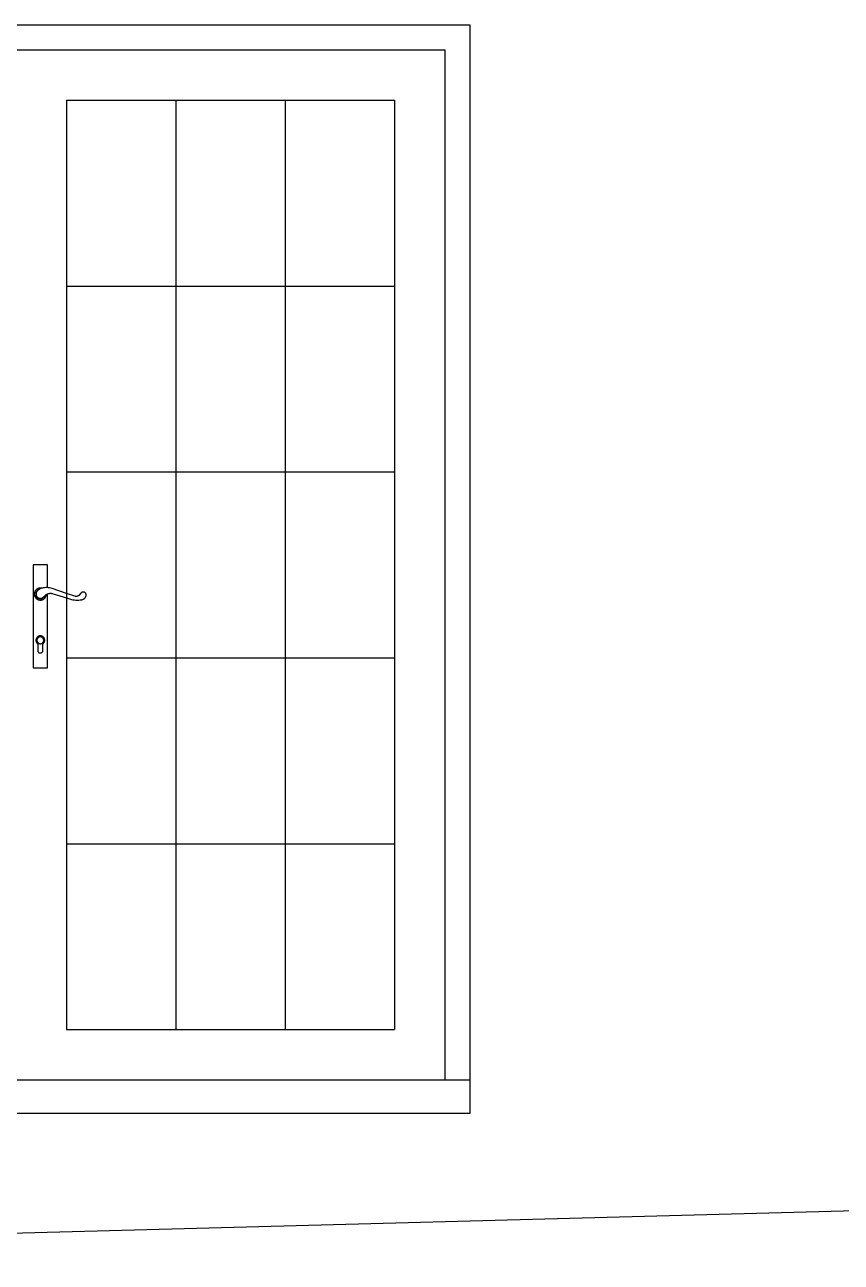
# Model space of a CAD drawing. Extents: x -71730 to 43516, y -8856 to 48457.
# Drawn here: x -68555 to -66931, y 2999 to 5460 of the extents above; entities that cross this region are included whole.
import ezdxf

# ---------------------------------------------------------------- set-up
doc = ezdxf.new("R2010")
doc.units = 0
doc.header["$MEASUREMENT"] = 0
doc.layers.get('0').update_dxf_attribs({"linetype": 'CONTINUOUS'})

msp = doc.modelspace()

# ---------------------------------------------------------------- linework, layer by layer
for p, q in [((-69474.3, 5460.4), (-67669.4, 5460.4)), ((-67669.4, 5460.4), (-67669.4, 3362.2)), ((-68571.8, 5410.4), (-67719.4, 5410.4)), ((-67719.4, 5410.4), (-67719.4, 3362.2)), ((-68471.8, 5310.4), (-68254.4, 5310.4)), ((-68471.8, 5310.4), (-68471.8, 4940.8)), ((-68254.4, 5310.4), (-68254.4, 4940.8)), ((-68254.4, 5310.4), (-68036.9, 5310.4)), ((-68036.9, 5310.4), (-67819.4, 5310.4)), ((-68036.9, 5310.4), (-68036.9, 4940.8)), ((-67819.4, 5310.4), (-67819.4, 4940.8)), ((-68471.8, 4940.8), (-68471.8, 4571.1)), ((-68471.8, 4940.8), (-68254.4, 4940.8)), ((-68254.4, 4940.8), (-68036.9, 4940.8)), ((-68254.4, 4940.8), (-68254.4, 4571.1)), ((-68036.9, 4940.8), (-68036.9, 4571.1)), ((-68036.9, 4940.8), (-67819.4, 4940.8)), ((-67819.4, 4940.8), (-67819.4, 4571.1)), ((-68471.8, 4571.1), (-68254.4, 4571.1)), ((-68471.8, 4571.1), (-68471.8, 4329.6)), ((-68254.4, 4571.1), (-68036.9, 4571.1)), ((-68254.4, 4571.1), (-68254.4, 4201.5)), ((-68036.9, 4571.1), (-68036.9, 4201.5)), ((-68036.9, 4571.1), (-67819.4, 4571.1)), ((-67819.4, 4571.1), (-67819.4, 4201.5)), ((-68537.8, 4386.3), (-68537.8, 4181.3)), ((-68509.8, 4386.3), (-68537.8, 4386.3)), ((-68509.8, 4341), (-68509.8, 4386.3)), ((-68535.4, 4331.6), (-68535.6, 4330.8)), ((-68535.1, 4332.3), (-68535.4, 4331.6)), ((-68534.9, 4333.1), (-68535.1, 4332.3)), ((-68534.5, 4333.8), (-68534.9, 4333.1)), ((-68534.2, 4334.4), (-68534.5, 4333.8)), ((-68533.7, 4335.1), (-68534.2, 4334.4)), ((-68533.3, 4335.7), (-68533.7, 4335.1)), ((-68532.8, 4336.3), (-68533.3, 4335.7)), ((-68532.2, 4336.9), (-68532.8, 4336.3)), ((-68532.5, 4331.5), (-68532.7, 4330.9)), ((-68532.3, 4332.1), (-68532.5, 4331.5)), ((-68532, 4332.6), (-68532.3, 4332.1)), ((-68531.7, 4337.4), (-68532.2, 4336.9)), ((-68531.9, 4331.2), (-68532.1, 4330.7)), ((-68531.7, 4333.1), (-68532, 4332.6)), ((-68531.7, 4331.7), (-68531.9, 4331.2)), ((-68531.1, 4337.9), (-68531.7, 4337.4)), ((-68531.4, 4333.6), (-68531.7, 4333.1)), ((-68531.4, 4332.3), (-68531.7, 4331.7)), ((-68531, 4334.1), (-68531.4, 4333.6)), ((-68531.2, 4332.8), (-68531.4, 4332.3)), ((-68530.9, 4333.2), (-68531.2, 4332.8)), ((-68530.4, 4338.3), (-68531.1, 4337.9)), ((-68530.6, 4334.6), (-68531, 4334.1)), ((-68530.5, 4333.7), (-68530.9, 4333.2)), ((-68530.2, 4335), (-68530.6, 4334.6)), ((-68530.1, 4334.1), (-68530.5, 4333.7)), ((-68529.8, 4338.7), (-68530.4, 4338.3)), ((-68529.8, 4335.4), (-68530.2, 4335)), ((-68529.7, 4334.5), (-68530.1, 4334.1)), ((-68529.1, 4339.1), (-68529.8, 4338.7)), ((-68529.3, 4335.8), (-68529.8, 4335.4)), ((-68528.7, 4335.5), (-68529.7, 4334.5)), ((-68528.8, 4336.1), (-68529.3, 4335.8)), ((-68528.4, 4339.4), (-68529.1, 4339.1)), ((-68528.3, 4336.4), (-68528.8, 4336.1)), ((-68527.6, 4336.4), (-68528.7, 4335.5)), ((-68527.6, 4339.7), (-68528.4, 4339.4)), ((-68527.7, 4336.7), (-68528.3, 4336.4)), ((-68527.2, 4336.9), (-68527.7, 4336.7)), ((-68526.9, 4339.9), (-68527.6, 4339.7)), ((-68526.6, 4337.1), (-68527.6, 4336.4)), ((-68526.6, 4337.1), (-68527.2, 4336.9)), ((-68526.1, 4340.1), (-68526.9, 4339.9)), ((-68526.4, 4337.2), (-68526.6, 4337.1)), ((-68525.2, 4338), (-68526.4, 4337.2)), ((-68525.4, 4340.2), (-68526.1, 4340.1)), ((-68524.6, 4340.3), (-68525.4, 4340.2)), ((-68523.9, 4338.7), (-68525.2, 4338)), ((-68523.8, 4340.3), (-68524.6, 4340.3)), ((-68522.6, 4339.2), (-68523.9, 4338.7)), ((-68523.1, 4340.3), (-68523.8, 4340.3)), ((-68522.3, 4340.2), (-68523.1, 4340.3)), ((-68521.3, 4339.7), (-68522.6, 4339.2)), ((-68521.5, 4340.1), (-68522.3, 4340.2)), ((-68520.8, 4339.9), (-68521.5, 4340.1)), ((-68520.8, 4339.9), (-68521.3, 4339.7)), ((-68519.9, 4340.1), (-68520.8, 4339.9)), ((-68518.5, 4340.4), (-68519.9, 4340.1)), ((-68517.1, 4340.7), (-68518.5, 4340.4)), ((-68515.6, 4340.8), (-68517.1, 4340.7)), ((-68513, 4341), (-68515.6, 4340.8)), ((-68510.4, 4341), (-68513, 4341)), ((-68509.8, 4341), (-68510.4, 4341)), ((-68507.9, 4340.8), (-68509.8, 4341)), ((-68505.3, 4340.5), (-68507.9, 4340.8)), ((-68502.8, 4340), (-68505.3, 4340.5)), ((-68500.3, 4339.3), (-68502.8, 4340)), ((-68471.8, 4329.6), (-68500.3, 4339.3)), ((-68441.9, 4331.3), (-68442.2, 4331)), ((-68441.5, 4331.5), (-68441.9, 4331.3)), ((-68441.2, 4331.7), (-68441.5, 4331.5)), ((-68440.8, 4331.8), (-68441.2, 4331.7)), ((-68440.5, 4332), (-68440.8, 4331.8)), ((-68440.1, 4332.1), (-68440.5, 4332)), ((-68439.7, 4332.2), (-68440.1, 4332.1)), ((-68439.3, 4332.2), (-68439.7, 4332.2)), ((-68438.9, 4332.2), (-68439.3, 4332.2)), ((-68438.5, 4332.3), (-68438.9, 4332.2)), ((-68438.1, 4332.2), (-68438.5, 4332.3)), ((-68437.7, 4332.2), (-68438.1, 4332.2)), ((-68437.3, 4332.1), (-68437.7, 4332.2)), ((-68436.9, 4332), (-68437.3, 4332.1)), ((-68436.6, 4331.9), (-68436.9, 4332)), ((-68436.2, 4331.8), (-68436.6, 4331.9)), ((-68435.8, 4331.6), (-68436.2, 4331.8)), ((-68435.5, 4331.4), (-68435.8, 4331.6)), ((-68435.1, 4331.2), (-68435.5, 4331.4)), ((-68535.7, 4330.1), (-68535.8, 4329.3)), ((-68535.8, 4329.3), (-68535.8, 4328.5)), ((-68535.8, 4328.5), (-68535.8, 4327.8)), ((-68535.8, 4327.8), (-68535.8, 4327)), ((-68535.8, 4327), (-68535.7, 4326.2)), ((-68535.6, 4330.8), (-68535.7, 4330.1)), ((-68535.7, 4326.2), (-68535.5, 4325.5)), ((-68535.5, 4325.5), (-68535.3, 4324.7)), ((-68535.3, 4324.7), (-68535, 4324)), ((-68535, 4324), (-68534.7, 4323.3)), ((-68534.7, 4323.3), (-68534.4, 4322.6)), ((-68534.4, 4322.6), (-68534, 4321.9)), ((-68534, 4321.9), (-68533.6, 4321.3)), ((-68533.6, 4321.3), (-68533.1, 4320.7)), ((-68533, 4329.8), (-68533.1, 4329.2)), ((-68533.1, 4329.2), (-68533.1, 4328.6)), ((-68533.1, 4328.6), (-68533.1, 4328)), ((-68533.1, 4328), (-68533, 4327.4)), ((-68533.1, 4320.7), (-68532.6, 4320.1)), ((-68532.9, 4330.4), (-68533, 4329.8)), ((-68533, 4327.4), (-68533, 4326.8)), ((-68533, 4326.8), (-68532.8, 4326.2)), ((-68532.7, 4330.9), (-68532.9, 4330.4)), ((-68532.8, 4326.2), (-68532.7, 4325.6)), ((-68532.7, 4325.6), (-68532.5, 4325)), ((-68532.6, 4320.1), (-68532, 4319.5)), ((-68532.5, 4325), (-68532.3, 4324.5)), ((-68532.3, 4329.6), (-68532.4, 4329)), ((-68532.4, 4329), (-68532.4, 4328.4)), ((-68532.4, 4328.4), (-68532.4, 4327.9)), ((-68532.4, 4327.9), (-68532.4, 4327.3)), ((-68532.4, 4327.3), (-68532.3, 4326.7)), ((-68532.2, 4330.1), (-68532.3, 4329.6)), ((-68532.3, 4326.7), (-68532.2, 4326.2)), ((-68532.3, 4324.5), (-68532, 4323.9)), ((-68532.1, 4330.7), (-68532.2, 4330.1)), ((-68532.2, 4326.2), (-68532, 4325.6)), ((-68532, 4325.6), (-68531.8, 4325.1)), ((-68532, 4323.9), (-68531.7, 4323.4)), ((-68532, 4319.5), (-68531.5, 4319)), ((-68531.8, 4325.1), (-68531.6, 4324.6)), ((-68531.7, 4323.4), (-68531.4, 4322.9)), ((-68531.6, 4324.6), (-68531.3, 4324.1)), ((-68531.5, 4319), (-68530.8, 4318.5)), ((-68531.4, 4322.9), (-68531, 4322.4)), ((-68531.3, 4324.1), (-68531, 4323.6)), ((-68531, 4323.6), (-68530.7, 4323.1)), ((-68531, 4322.4), (-68530.6, 4322)), ((-68530.8, 4318.5), (-68530.2, 4318.1)), ((-68530.7, 4323.1), (-68530.3, 4322.7)), ((-68530.6, 4322), (-68530.2, 4321.5)), ((-68530.3, 4322.7), (-68530, 4322.3)), ((-68530.2, 4321.5), (-68529.7, 4321.2)), ((-68530.2, 4318.1), (-68529.5, 4317.7)), ((-68530, 4322.3), (-68529.5, 4321.9)), ((-68529.7, 4321.2), (-68529.2, 4320.8)), ((-68529.5, 4321.9), (-68529.1, 4321.5)), ((-68529.5, 4317.7), (-68528.8, 4317.4)), ((-68529.2, 4320.8), (-68528.7, 4320.4)), ((-68529.1, 4321.5), (-68528.6, 4321.2)), ((-68528.8, 4317.4), (-68528.1, 4317.1)), ((-68528.7, 4320.4), (-68528.2, 4320.1)), ((-68528.6, 4321.2), (-68528.2, 4320.9)), ((-68528.2, 4320.9), (-68527.7, 4320.6)), ((-68528.2, 4320.1), (-68527.7, 4319.9)), ((-68528.1, 4317.1), (-68527.4, 4316.8)), ((-68527.7, 4320.6), (-68527.1, 4320.4)), ((-68527.7, 4319.9), (-68527.1, 4319.6)), ((-68527.4, 4316.8), (-68526.6, 4316.6)), ((-68527.1, 4320.4), (-68526.6, 4320.2)), ((-68527.1, 4319.6), (-68526.6, 4319.4)), ((-68526.6, 4320.2), (-68526.1, 4320)), ((-68526.6, 4319.4), (-68526, 4319.3)), ((-68526.6, 4316.6), (-68525.9, 4316.5)), ((-68526.1, 4320), (-68525.5, 4319.9)), ((-68526, 4319.3), (-68525.4, 4319.2)), ((-68525.9, 4316.5), (-68525.1, 4316.4)), ((-68525.5, 4319.9), (-68525, 4319.8)), ((-68525.4, 4319.2), (-68524.8, 4319.1)), ((-68525.1, 4316.4), (-68524.3, 4316.3)), ((-68525, 4319.8), (-68524.4, 4319.7)), ((-68524.8, 4319.1), (-68524.2, 4319)), ((-68524.4, 4319.7), (-68523.8, 4319.7)), ((-68524.3, 4316.3), (-68523.6, 4316.3)), ((-68524.2, 4319), (-68523.6, 4319)), ((-68523.8, 4319.7), (-68523.3, 4319.7)), ((-68523.6, 4319), (-68523, 4319.1)), ((-68523.6, 4316.3), (-68522.8, 4316.3)), ((-68523.3, 4319.7), (-68522.7, 4319.8)), ((-68523, 4319.1), (-68522.4, 4319.2)), ((-68522.8, 4316.3), (-68522, 4316.4)), ((-68522.7, 4319.8), (-68522.1, 4319.9)), ((-68522.4, 4319.2), (-68521.8, 4319.3)), ((-68522.1, 4319.9), (-68521.6, 4320)), ((-68522, 4316.4), (-68521.3, 4316.6)), ((-68521.8, 4319.3), (-68521.2, 4319.4)), ((-68521.6, 4320), (-68521, 4320.2)), ((-68521.3, 4316.6), (-68520.5, 4316.8)), ((-68521.2, 4319.4), (-68520.6, 4319.6)), ((-68521, 4320.2), (-68520.5, 4320.4)), ((-68520.6, 4319.6), (-68520.1, 4319.8)), ((-68520.5, 4320.4), (-68520, 4320.6)), ((-68520.5, 4316.8), (-68519.8, 4317)), ((-68520.1, 4319.8), (-68519.5, 4320.1)), ((-68520, 4320.6), (-68519.5, 4320.9)), ((-68519.8, 4317), (-68519, 4317.3)), ((-68519.5, 4320.9), (-68519, 4321.2)), ((-68519.5, 4320.1), (-68519, 4320.4)), ((-68519, 4321.2), (-68518.5, 4321.5)), ((-68519, 4320.4), (-68518.5, 4320.7)), ((-68519, 4317.3), (-68518.3, 4317.6)), ((-68518.5, 4321.5), (-68518.1, 4321.9)), ((-68518.5, 4320.7), (-68518, 4321.1)), ((-68518.3, 4317.6), (-68517.7, 4318)), ((-68518.1, 4321.9), (-68515.5, 4324.4)), ((-68518, 4321.1), (-68517.6, 4321.5)), ((-68517.7, 4318), (-68517, 4318.4)), ((-68517.6, 4321.5), (-68517.1, 4321.9)), ((-68517.1, 4321.9), (-68516.7, 4322.4)), ((-68517, 4318.4), (-68516.4, 4318.9)), ((-68516.7, 4322.4), (-68516.4, 4322.8)), ((-68516.4, 4322.8), (-68516, 4323.3)), ((-68516.4, 4318.9), (-68515.8, 4319.4)), ((-68516, 4323.3), (-68515.7, 4323.9)), ((-68515.8, 4319.4), (-68515.2, 4319.9)), ((-68515.7, 4323.9), (-68515.5, 4324.4)), ((-68515.5, 4324.4), (-68512.5, 4327.1)), ((-68515.2, 4319.9), (-68514.7, 4320.5)), ((-68514.7, 4320.5), (-68514.2, 4321.1)), ((-68514.2, 4321.1), (-68513.8, 4321.7)), ((-68513.8, 4321.7), (-68513.4, 4322.4)), ((-68513.4, 4322.4), (-68513, 4323.1)), ((-68513, 4323.1), (-68512.7, 4323.8)), ((-68512.7, 4323.8), (-68512.5, 4324.5)), ((-68512.5, 4327.1), (-68511.9, 4327.6)), ((-68512.5, 4324.5), (-68512.2, 4325.3)), ((-68512.2, 4325.3), (-68512.1, 4326)), ((-68512.1, 4326), (-68511.9, 4326.8)), ((-68511.9, 4327.6), (-68511.6, 4327.7)), ((-68511.9, 4326.8), (-68511.9, 4327.6)), ((-68511.6, 4327.7), (-68510.7, 4328.2)), ((-68510.7, 4328.2), (-68509.8, 4328.6)), ((-68509.8, 4328.6), (-68508.8, 4329)), ((-68509.8, 4328.6), (-68509.8, 4328.6)), ((-68509.8, 4181.3), (-68509.8, 4328.6)), ((-68508.8, 4329), (-68507.8, 4329.3)), ((-68507.8, 4329.3), (-68506.8, 4329.5)), ((-68506.8, 4329.5), (-68505.7, 4329.7)), ((-68505.7, 4329.7), (-68504.7, 4329.8)), ((-68504.7, 4329.8), (-68503.7, 4329.8)), ((-68503.7, 4329.8), (-68502.6, 4329.8)), ((-68502.6, 4329.8), (-68501.6, 4329.7)), ((-68501.6, 4329.7), (-68500.6, 4329.5)), ((-68500.6, 4329.5), (-68499.6, 4329.2)), ((-68499.6, 4329.2), (-68498.6, 4328.9)), ((-68498.6, 4328.9), (-68471.8, 4320.8)), ((-68471.8, 4329.6), (-68471.8, 4320.8)), ((-68455.3, 4323.9), (-68471.8, 4329.6)), ((-68471.8, 4320.8), (-68461.8, 4317.7)), ((-68471.8, 4320.8), (-68471.8, 4201.5)), ((-68461.8, 4317.7), (-68458.9, 4317)), ((-68458.9, 4317), (-68456, 4316.5)), ((-68456, 4316.5), (-68453.1, 4316.2)), ((-68454.8, 4323.8), (-68455.3, 4323.9)), ((-68454.3, 4323.6), (-68454.8, 4323.8)), ((-68453.8, 4323.6), (-68454.3, 4323.6)), ((-68453.2, 4323.5), (-68453.8, 4323.6)), ((-68452.7, 4323.5), (-68453.2, 4323.5)), ((-68453.1, 4316.2), (-68450.1, 4316.1)), ((-68452.2, 4323.5), (-68452.7, 4323.5)), ((-68451.6, 4323.6), (-68452.2, 4323.5)), ((-68451.1, 4323.6), (-68451.6, 4323.6)), ((-68450.6, 4323.8), (-68451.1, 4323.6)), ((-68450.1, 4323.9), (-68450.6, 4323.8)), ((-68449.6, 4324.1), (-68450.1, 4323.9)), ((-68450.1, 4316.1), (-68447.2, 4316.3)), ((-68449.1, 4324.3), (-68449.6, 4324.1)), ((-68448.6, 4324.6), (-68449.1, 4324.3)), ((-68448.2, 4324.9), (-68448.6, 4324.6)), ((-68447.7, 4325.2), (-68448.2, 4324.9)), ((-68447.3, 4325.5), (-68447.7, 4325.2)), ((-68443.1, 4330.2), (-68447.3, 4325.5)), ((-68447.2, 4316.3), (-68444.3, 4316.6)), ((-68444.3, 4316.6), (-68441.4, 4317.1)), ((-68442.8, 4330.5), (-68443.1, 4330.2)), ((-68442.5, 4330.8), (-68442.8, 4330.5)), ((-68442.2, 4331), (-68442.5, 4330.8)), ((-68441.4, 4317.1), (-68440.7, 4317.2)), ((-68440.7, 4317.2), (-68440, 4317.4)), ((-68440, 4317.4), (-68439.3, 4317.6)), ((-68439.3, 4317.6), (-68438.7, 4317.9)), ((-68438.7, 4317.9), (-68438, 4318.2)), ((-68438, 4318.2), (-68437.4, 4318.5)), ((-68437.4, 4318.5), (-68436.9, 4318.9)), ((-68436.9, 4318.9), (-68436.3, 4319.4)), ((-68436.3, 4319.4), (-68435.8, 4319.8)), ((-68435.8, 4319.8), (-68435.3, 4320.3)), ((-68435.3, 4320.3), (-68434.8, 4320.9)), ((-68434.8, 4330.9), (-68435.1, 4331.2)), ((-68434.5, 4330.7), (-68434.8, 4330.9)), ((-68434.8, 4320.9), (-68434.4, 4321.4)), ((-68434.2, 4330.4), (-68434.5, 4330.7)), ((-68434.4, 4321.4), (-68434, 4322)), ((-68434, 4330.1), (-68434.2, 4330.4)), ((-68433.7, 4329.8), (-68434, 4330.1)), ((-68434, 4322), (-68433.7, 4322.6)), ((-68433.5, 4329.4), (-68433.7, 4329.8)), ((-68433.7, 4322.6), (-68433.4, 4323.2)), ((-68433.3, 4329.1), (-68433.5, 4329.4)), ((-68433.4, 4323.2), (-68433.1, 4323.9)), ((-68433.1, 4328.7), (-68433.3, 4329.1)), ((-68433, 4328.4), (-68433.1, 4328.7)), ((-68433.1, 4323.9), (-68432.9, 4324.6)), ((-68432.9, 4328), (-68433, 4328.4)), ((-68432.8, 4327.6), (-68432.9, 4328)), ((-68432.9, 4324.6), (-68432.7, 4325.2)), ((-68432.7, 4327.2), (-68432.8, 4327.6)), ((-68432.7, 4326.8), (-68432.7, 4327.2)), ((-68432.6, 4326.4), (-68432.7, 4326.8)), ((-68432.7, 4325.6), (-68432.6, 4326)), ((-68432.7, 4325.2), (-68432.7, 4325.6)), ((-68432.6, 4326), (-68432.6, 4326.4)), ((-68532.5, 4237.4), (-68532.6, 4236.8)), ((-68532.6, 4236.8), (-68532.6, 4236.2)), ((-68532.6, 4236.2), (-68532.6, 4235.7)), ((-68532.6, 4235.7), (-68532.5, 4235.1)), ((-68532.4, 4237.9), (-68532.5, 4237.4)), ((-68532.5, 4235.1), (-68532.4, 4234.5)), ((-68532.3, 4238.5), (-68532.4, 4237.9)), ((-68532.4, 4234.5), (-68532.3, 4234)), ((-68532.1, 4239.1), (-68532.3, 4238.5)), ((-68532.3, 4234), (-68532.1, 4233.4)), ((-68531.9, 4239.6), (-68532.1, 4239.1)), ((-68532.1, 4233.4), (-68531.9, 4232.9)), ((-68531.7, 4240.1), (-68531.9, 4239.6)), ((-68531.9, 4232.9), (-68531.7, 4232.4)), ((-68531.4, 4240.6), (-68531.7, 4240.1)), ((-68531.1, 4241.1), (-68531.4, 4240.6)), ((-68530.8, 4241.6), (-68531.1, 4241.1)), ((-68530.4, 4242), (-68530.8, 4241.6)), ((-68530.5, 4237.2), (-68530.6, 4236.7)), ((-68530.6, 4236.7), (-68530.6, 4236.3)), ((-68530.6, 4236.3), (-68530.6, 4235.9)), ((-68530.6, 4235.9), (-68530.5, 4235.4)), ((-68530.4, 4238), (-68530.5, 4237.6)), ((-68530.5, 4237.6), (-68530.5, 4237.2)), ((-68530.5, 4235.4), (-68530.5, 4235)), ((-68530.5, 4235), (-68530.4, 4234.5)), ((-68530.1, 4242.5), (-68530.4, 4242)), ((-68530.2, 4238.5), (-68530.4, 4238)), ((-68530.4, 4234.5), (-68530.2, 4234.1)), ((-68530.1, 4238.9), (-68530.2, 4238.5)), ((-68530.2, 4234.1), (-68530.1, 4233.7)), ((-68529.6, 4242.9), (-68530.1, 4242.5)), ((-68529.9, 4239.3), (-68530.1, 4238.9)), ((-68530.1, 4233.7), (-68529.9, 4233.3)), ((-68529.7, 4239.7), (-68529.9, 4239.3)), ((-68529.9, 4233.3), (-68529.7, 4232.9)), ((-68529.5, 4240), (-68529.7, 4239.7)), ((-68529.7, 4232.9), (-68529.5, 4232.5)), ((-68529.2, 4243.2), (-68529.6, 4242.9)), ((-68529.2, 4240.4), (-68529.5, 4240)), ((-68528.7, 4243.6), (-68529.2, 4243.2)), ((-68528.9, 4240.7), (-68529.2, 4240.4)), ((-68528.6, 4241.1), (-68528.9, 4240.7)), ((-68528.2, 4243.9), (-68528.7, 4243.6)), ((-68528.3, 4241.4), (-68528.6, 4241.1)), ((-68528, 4241.6), (-68528.3, 4241.4)), ((-68527.7, 4244.1), (-68528.2, 4243.9)), ((-68527.6, 4241.9), (-68528, 4241.6)), ((-68527.2, 4244.4), (-68527.7, 4244.1)), ((-68527.2, 4242.1), (-68527.6, 4241.9)), ((-68526.7, 4244.6), (-68527.2, 4244.4)), ((-68526.8, 4242.3), (-68527.2, 4242.1)), ((-68526.4, 4242.5), (-68526.8, 4242.3)), ((-68526.1, 4244.7), (-68526.7, 4244.6)), ((-68526, 4242.7), (-68526.4, 4242.5)), ((-68525.6, 4244.9), (-68526.1, 4244.7)), ((-68525.6, 4242.8), (-68526, 4242.7)), ((-68525, 4245), (-68525.6, 4244.9)), ((-68525.2, 4242.9), (-68525.6, 4242.8)), ((-68524.7, 4243), (-68525.2, 4242.9)), ((-68524.4, 4245), (-68525, 4245)), ((-68524.3, 4243), (-68524.7, 4243)), ((-68523.8, 4245), (-68524.4, 4245)), ((-68523.8, 4243), (-68524.3, 4243)), ((-68523.3, 4245), (-68523.8, 4245)), ((-68523.4, 4243), (-68523.8, 4243)), ((-68523, 4243), (-68523.4, 4243)), ((-68522.7, 4245), (-68523.3, 4245)), ((-68522.5, 4242.9), (-68523, 4243)), ((-68522.1, 4244.9), (-68522.7, 4245)), ((-68522.1, 4242.8), (-68522.5, 4242.9)), ((-68521.6, 4244.7), (-68522.1, 4244.9)), ((-68521.7, 4242.7), (-68522.1, 4242.8)), ((-68521.3, 4242.5), (-68521.7, 4242.7)), ((-68521, 4244.6), (-68521.6, 4244.7)), ((-68520.9, 4242.3), (-68521.3, 4242.5)), ((-68520.5, 4244.4), (-68521, 4244.6)), ((-68520.5, 4242.1), (-68520.9, 4242.3)), ((-68520, 4244.1), (-68520.5, 4244.4)), ((-68520.1, 4241.9), (-68520.5, 4242.1)), ((-68519.7, 4241.6), (-68520.1, 4241.9)), ((-68519.5, 4243.9), (-68520, 4244.1)), ((-68519.4, 4241.4), (-68519.7, 4241.6)), ((-68519, 4243.6), (-68519.5, 4243.9)), ((-68519.1, 4241.1), (-68519.4, 4241.4)), ((-68518.8, 4240.7), (-68519.1, 4241.1)), ((-68518.5, 4243.2), (-68519, 4243.6)), ((-68518.5, 4240.4), (-68518.8, 4240.7)), ((-68518.1, 4242.9), (-68518.5, 4243.2)), ((-68518.2, 4240), (-68518.5, 4240.4)), ((-68518, 4239.7), (-68518.2, 4240)), ((-68518.2, 4232.5), (-68518, 4232.9)), ((-68517.6, 4242.5), (-68518.1, 4242.9)), ((-68517.8, 4239.3), (-68518, 4239.7)), ((-68518, 4232.9), (-68517.8, 4233.3)), ((-68517.6, 4238.9), (-68517.8, 4239.3)), ((-68517.8, 4233.3), (-68517.6, 4233.7)), ((-68517.2, 4242), (-68517.6, 4242.5)), ((-68517.5, 4238.5), (-68517.6, 4238.9)), ((-68517.6, 4233.7), (-68517.5, 4234.1)), ((-68517.3, 4238), (-68517.5, 4238.5)), ((-68517.5, 4234.1), (-68517.3, 4234.5)), ((-68517.2, 4237.6), (-68517.3, 4238)), ((-68517.3, 4234.5), (-68517.2, 4235)), ((-68516.9, 4241.6), (-68517.2, 4242)), ((-68517.2, 4237.2), (-68517.2, 4237.6)), ((-68517.1, 4236.7), (-68517.2, 4237.2)), ((-68517.2, 4235.4), (-68517.1, 4235.9)), ((-68517.2, 4235), (-68517.2, 4235.4)), ((-68517.1, 4236.3), (-68517.1, 4236.7)), ((-68517.1, 4235.9), (-68517.1, 4236.3)), ((-68516.5, 4241.1), (-68516.9, 4241.6)), ((-68516.2, 4240.6), (-68516.5, 4241.1)), ((-68516, 4240.1), (-68516.2, 4240.6)), ((-68515.7, 4239.6), (-68516, 4240.1)), ((-68516, 4232.4), (-68515.8, 4232.9)), ((-68515.8, 4232.9), (-68515.6, 4233.4)), ((-68515.5, 4239.1), (-68515.7, 4239.6)), ((-68515.6, 4233.4), (-68515.4, 4234)), ((-68515.4, 4238.5), (-68515.5, 4239.1)), ((-68515.3, 4237.9), (-68515.4, 4238.5)), ((-68515.4, 4234), (-68515.3, 4234.5)), ((-68515.2, 4237.4), (-68515.3, 4237.9)), ((-68515.3, 4234.5), (-68515.2, 4235.1)), ((-68515.1, 4236.8), (-68515.2, 4237.4)), ((-68515.2, 4235.1), (-68515.1, 4235.7)), ((-68515.1, 4236.2), (-68515.1, 4236.8)), ((-68515.1, 4235.7), (-68515.1, 4236.2)), ((-68531.7, 4232.4), (-68531.4, 4231.8)), ((-68531.4, 4231.8), (-68531.1, 4231.4)), ((-68531.1, 4231.4), (-68530.7, 4230.9)), ((-68530.7, 4230.9), (-68530.4, 4230.5)), ((-68530.4, 4230.5), (-68530, 4230)), ((-68530, 4230), (-68529.5, 4229.7)), ((-68529.5, 4232.5), (-68529.2, 4232.2)), ((-68529.5, 4229.7), (-68529.1, 4229.3)), ((-68529.2, 4232.2), (-68528.9, 4231.8)), ((-68529.1, 4229.3), (-68529.1, 4216.3)), ((-68529.1, 4216.3), (-68529.1, 4215.9)), ((-68529.1, 4215.9), (-68529, 4215.6)), ((-68529, 4215.6), (-68529, 4215.3)), ((-68529, 4215.3), (-68528.9, 4214.9)), ((-68528.9, 4231.8), (-68528.6, 4231.5)), ((-68528.9, 4214.9), (-68528.8, 4214.6)), ((-68528.8, 4214.6), (-68528.7, 4214.3)), ((-68528.7, 4214.3), (-68528.6, 4214)), ((-68528.6, 4231.5), (-68528.3, 4231.2)), ((-68528.6, 4214), (-68528.4, 4213.7)), ((-68528.4, 4213.7), (-68528.2, 4213.4)), ((-68528.3, 4231.2), (-68528, 4230.9)), ((-68528.2, 4213.4), (-68528, 4213.1)), ((-68528, 4230.9), (-68527.6, 4230.7)), ((-68528, 4213.1), (-68527.8, 4212.8)), ((-68527.8, 4212.8), (-68527.6, 4212.6)), ((-68527.6, 4230.7), (-68527.2, 4230.4)), ((-68527.6, 4212.6), (-68527.3, 4212.3)), ((-68527.3, 4212.3), (-68527, 4212.1)), ((-68527.2, 4230.4), (-68526.8, 4230.2)), ((-68527, 4212.1), (-68526.8, 4211.9)), ((-68526.8, 4230.2), (-68526.4, 4230.1)), ((-68526.8, 4211.9), (-68526.5, 4211.7)), ((-68526.5, 4211.7), (-68526.2, 4211.6)), ((-68526.4, 4230.1), (-68526, 4229.9)), ((-68526.2, 4211.6), (-68525.9, 4211.4)), ((-68526, 4229.9), (-68525.6, 4229.8)), ((-68525.9, 4211.4), (-68525.5, 4211.3)), ((-68525.6, 4229.8), (-68525.2, 4229.7)), ((-68525.5, 4211.3), (-68525.2, 4211.2)), ((-68525.2, 4229.7), (-68524.7, 4229.6)), ((-68525.2, 4211.2), (-68524.9, 4211.1)), ((-68524.9, 4211.1), (-68524.5, 4211.1)), ((-68524.7, 4229.6), (-68524.3, 4229.6)), ((-68524.5, 4211.1), (-68524.2, 4211.1)), ((-68524.3, 4229.6), (-68523.8, 4229.5)), ((-68524.2, 4211.1), (-68523.8, 4211)), ((-68523.8, 4229.5), (-68523.4, 4229.6)), ((-68523.8, 4211), (-68523.5, 4211.1)), ((-68523.5, 4211.1), (-68523.2, 4211.1)), ((-68523.4, 4229.6), (-68523, 4229.6)), ((-68523.2, 4211.1), (-68522.8, 4211.1)), ((-68523, 4229.6), (-68522.5, 4229.7)), ((-68522.8, 4211.1), (-68522.5, 4211.2)), ((-68522.5, 4229.7), (-68522.1, 4229.8)), ((-68522.5, 4211.2), (-68522.2, 4211.3)), ((-68522.2, 4211.3), (-68521.8, 4211.4)), ((-68522.1, 4229.8), (-68521.7, 4229.9)), ((-68521.8, 4211.4), (-68521.5, 4211.6)), ((-68521.7, 4229.9), (-68521.3, 4230.1)), ((-68521.5, 4211.6), (-68521.2, 4211.7)), ((-68521.3, 4230.1), (-68520.9, 4230.2)), ((-68521.2, 4211.7), (-68520.9, 4211.9)), ((-68520.9, 4230.2), (-68520.5, 4230.4)), ((-68520.9, 4211.9), (-68520.6, 4212.1)), ((-68520.6, 4212.1), (-68520.4, 4212.3)), ((-68520.5, 4230.4), (-68520.1, 4230.7)), ((-68520.4, 4212.3), (-68520.1, 4212.6)), ((-68520.1, 4230.7), (-68519.7, 4230.9)), ((-68520.1, 4212.6), (-68519.9, 4212.8)), ((-68519.9, 4212.8), (-68519.7, 4213.1)), ((-68519.7, 4230.9), (-68519.4, 4231.2)), ((-68519.7, 4213.1), (-68519.5, 4213.4)), ((-68519.5, 4213.4), (-68519.3, 4213.7)), ((-68519.4, 4231.2), (-68519.1, 4231.5)), ((-68519.3, 4213.7), (-68519.1, 4214)), ((-68519.1, 4231.5), (-68518.8, 4231.8)), ((-68519.1, 4214), (-68519, 4214.3)), ((-68519, 4214.3), (-68518.9, 4214.6)), ((-68518.9, 4214.6), (-68518.8, 4214.9)), ((-68518.8, 4231.8), (-68518.5, 4232.2)), ((-68518.8, 4214.9), (-68518.7, 4215.3)), ((-68518.7, 4215.3), (-68518.6, 4215.6)), ((-68518.6, 4229.3), (-68518.1, 4229.7)), ((-68518.6, 4216.3), (-68518.6, 4229.3)), ((-68518.6, 4215.9), (-68518.6, 4216.3)), ((-68518.6, 4215.6), (-68518.6, 4215.9)), ((-68518.5, 4232.2), (-68518.2, 4232.5)), ((-68518.1, 4229.7), (-68517.7, 4230)), ((-68517.7, 4230), (-68517.3, 4230.5)), ((-68517.3, 4230.5), (-68517, 4230.9)), ((-68517, 4230.9), (-68516.6, 4231.4)), ((-68516.6, 4231.4), (-68516.3, 4231.8)), ((-68516.3, 4231.8), (-68516, 4232.4)), ((-68471.8, 4201.5), (-68471.8, 3831.8)), ((-68471.8, 4201.5), (-68254.4, 4201.5)), ((-68254.4, 4201.5), (-68036.9, 4201.5)), ((-68254.4, 4201.5), (-68254.4, 3831.8)), ((-68036.9, 4201.5), (-68036.9, 3831.8)), ((-68036.9, 4201.5), (-67819.4, 4201.5)), ((-67819.4, 4201.5), (-67819.4, 3831.8)), ((-68537.8, 4181.3), (-68509.8, 4181.3)), ((-68471.8, 3831.8), (-68254.4, 3831.8)), ((-68471.8, 3831.8), (-68471.8, 3462.2)), ((-68254.4, 3831.8), (-68036.9, 3831.8)), ((-68254.4, 3831.8), (-68254.4, 3462.2)), ((-68036.9, 3831.8), (-68036.9, 3462.2)), ((-68036.9, 3831.8), (-67819.4, 3831.8)), ((-67819.4, 3831.8), (-67819.4, 3462.2)), ((-68471.8, 3462.2), (-68254.4, 3462.2)), ((-68254.4, 3462.2), (-68036.9, 3462.2)), ((-68036.9, 3462.2), (-67819.4, 3462.2)), ((-68571.8, 3362.2), (-67719.4, 3362.2)), ((-67719.4, 3362.2), (-67669.4, 3362.2)), ((-67669.4, 3362.2), (-67669.4, 3295.5)), ((-67669.4, 3295.5), (-69474.3, 3295.5)), ((-70767.9, 2999.5), (-64917.9, 3154.8))]:
    msp.add_line(p, q)

doc.saveas('drawing.dxf')
